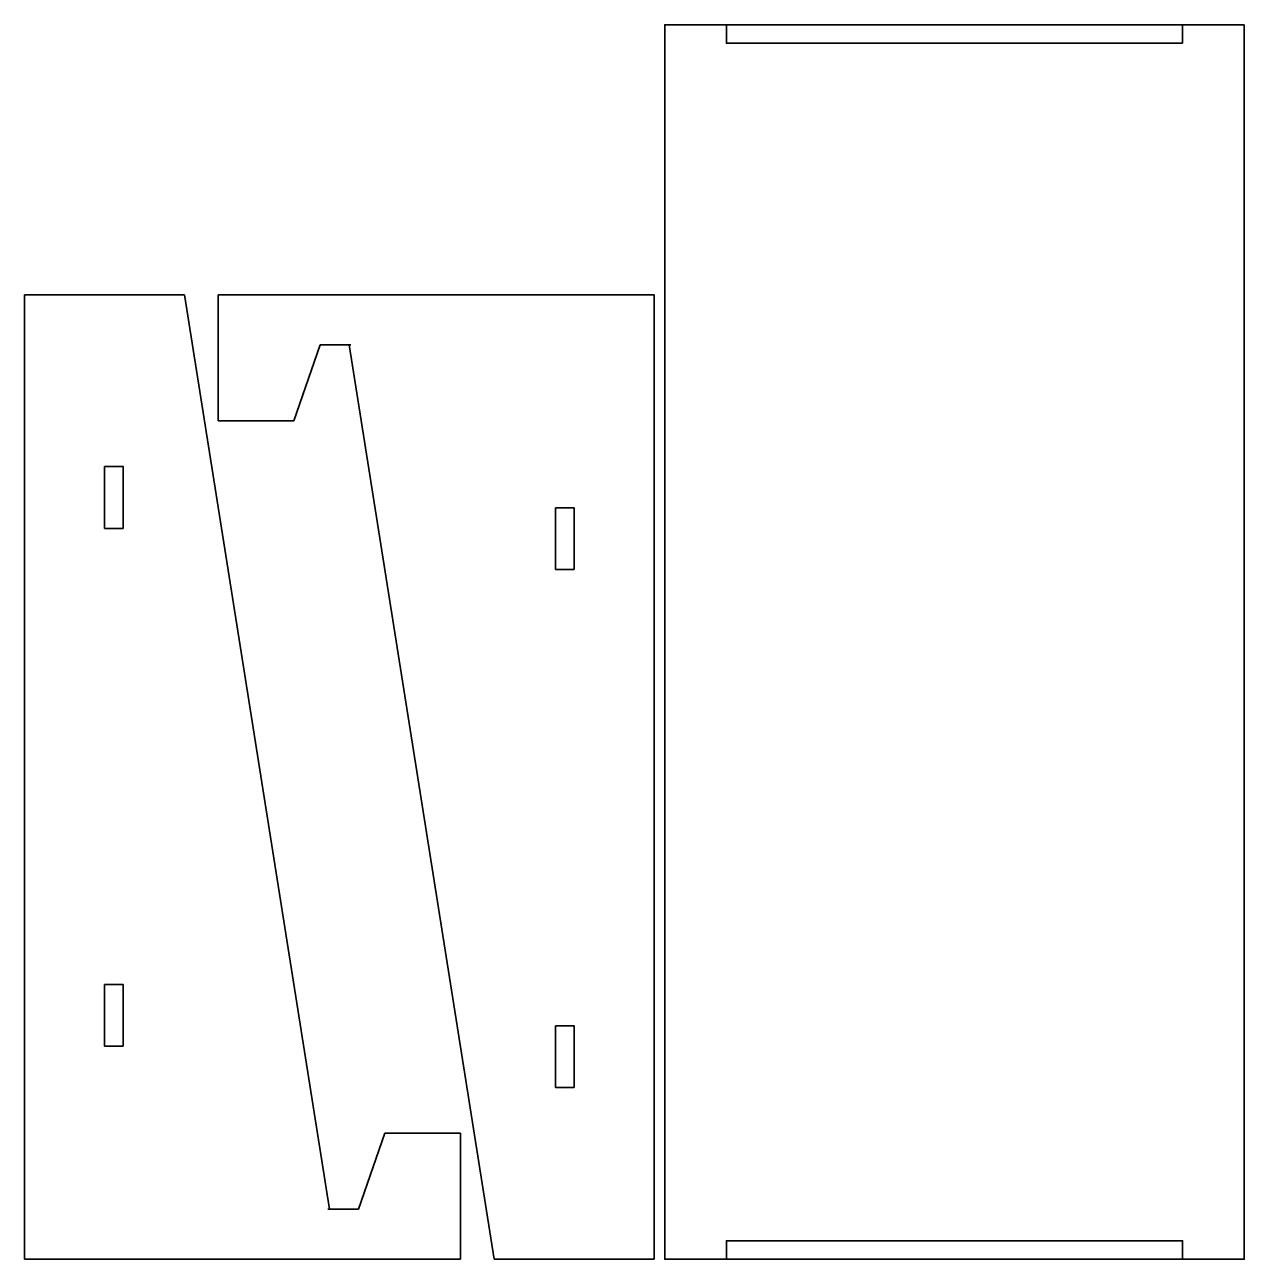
# Model space of a CAD drawing. Header units: inches. Extents: x 129 to 326, y -523 to -323.
import ezdxf

# ---------------------------------------------------------------- set-up
doc = ezdxf.new("R2010")
doc.units = ezdxf.units.IN
doc.header["$MEASUREMENT"] = 0
doc.layers.add('Calque 1', color=7, linetype='Continuous')

msp = doc.modelspace()

# ---------------------------------------------------------------- linework, layer by layer
at = {"layer": 'Calque 1', "color": 250, "lineweight": 35, "true_color": 0x231f20}
for points in [[(326.35, -322.82), (326.35, -522.82), (232.45, -522.82), (232.45, -322.82), (326.35, -322.82)], [(316.35, -325.82), (316.35, -322.82), (242.45, -322.82), (242.45, -325.82), (316.35, -325.82)], [(128.76, -366.56), (128.76, -522.82)], [(128.76, -366.56), (154.67, -366.56)], [(154.67, -366.56), (178.14, -514.71)], [(230.72, -366.56), (160.12, -366.56)], [(160.12, -366.56), (160.12, -387)], [(230.72, -522.82), (230.72, -366.56)], [(172.39, -387), (176.62, -374.66)], [(181.62, -374.66), (176.62, -374.66)], [(204.81, -522.82), (181.35, -374.66)], [(160.12, -387), (172.39, -387)], [(144.72, -404.41), (141.72, -404.41), (141.72, -394.41), (144.72, -394.41), (144.72, -404.41)], [(214.76, -401.07), (217.76, -401.07), (217.76, -411.07), (214.76, -411.07), (214.76, -401.07)], [(144.72, -488.31), (141.72, -488.31), (141.72, -478.31), (144.72, -478.31), (144.72, -488.31)], [(214.76, -484.97), (217.76, -484.97), (217.76, -494.97), (214.76, -494.97), (214.76, -484.97)], [(187.09, -502.37), (182.86, -514.71)], [(199.36, -502.37), (187.09, -502.37)], [(199.36, -522.82), (199.36, -502.37)], [(177.86, -514.71), (182.86, -514.71)], [(316.35, -522.82), (316.35, -519.82), (242.45, -519.82), (242.45, -522.82), (316.35, -522.82)], [(128.76, -522.82), (199.36, -522.82)], [(230.72, -522.82), (204.81, -522.82)]]:
    msp.add_lwpolyline(points, dxfattribs=at)

doc.saveas('drawing.dxf')
